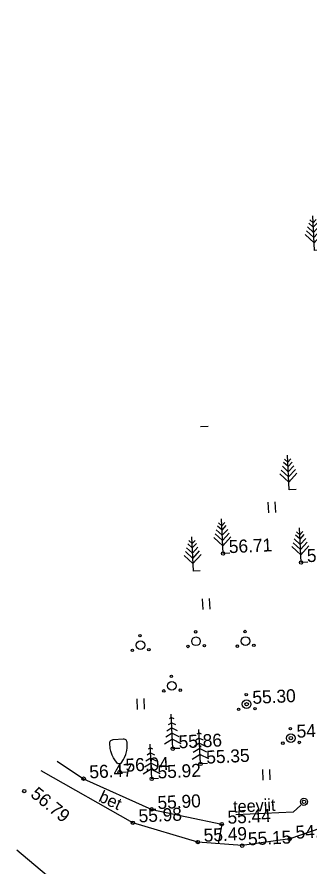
# Model space of a CAD drawing. Extents: x 640662 to 641600, y 6456491 to 6456983.
# Drawn here: x 641151.7 to 641168.6, y 6456626.85 to 6456675.91 of the extents above; entities that cross this region are included whole.
import ezdxf

# ---------------------------------------------------------------- set-up
doc = ezdxf.new("R2010")
doc.units = 0
for name, color, linetype in [('Level 10', 7, 'Continuous'), ('Level 2', 7, 'Continuous'), ('Level 3', 7, 'Continuous'), ('Level 30', 7, 'Continuous'), ('Level 31', 7, 'Continuous'), ('Level 41', 7, 'Continuous'), ('Level 54', 7, 'Continuous'), ('Level 61', 7, 'Continuous'), ('Level 63', 7, 'Continuous')]:
    doc.layers.add(name, color=color, linetype=linetype)

# ---------------------------------------------------------------- blocks, each defined once
blk = doc.blocks.new('KMAND')
at = {"layer": 'Level 10'}
for p, q in [((0, 0), (0, 2000)), ((0, 1350), (-248.65, 1598.65)), ((0, 1600), (-181.08, 1781.08)), ((0, 1600), (181.08, 1781.08)), ((0, 1350), (248.65, 1598.65)), ((0, 750), (-410.81, 1160.81)), ((0, 1050), (-329.73, 1379.73)), ((0, 1050), (329.73, 1379.73)), ((0, 750), (410.81, 1160.81)), ((0, 450), (-491.89, 941.89)), ((0, 450), (491.89, 941.89)), ((400, 0), (0, 0))]:
    blk.add_line(p, q, dxfattribs=at)
blk = doc.blocks.new('KPQQSA')
at = {"layer": 'Level 10'}
for centre, radius in [((0, 550), 70.7), ((0, 0), 250), ((-476, -275), 70.7), ((476, -275), 70.7)]:
    blk.add_circle(centre, radius, dxfattribs=at)
blk = doc.blocks.new('KHEIN_')
at = {"layer": 'Level 41'}
for p, q in [((0, 620.11), (0, 0)), ((405.61, 608.83), (405.61, 0))]:
    blk.add_line(p, q, dxfattribs=at)

msp = doc.modelspace()

# ---------------------------------------------------------------- linework, layer by layer
at = {"layer": 'Level 10'}
for p, q in [((641163.567, 6456646.262), (641163.308, 6456646.499)), ((641163.556, 6456646.511), (641163.367, 6456646.684)), ((641163.628, 6456644.913), (641163.538, 6456646.911)), ((641163.556, 6456646.511), (641163.729, 6456646.7)), ((641163.567, 6456646.262), (641163.804, 6456646.521)), ((641163.594, 6456645.662), (641163.165, 6456646.054)), ((641163.581, 6456645.962), (641163.237, 6456646.277)), ((641163.581, 6456645.962), (641163.895, 6456646.306)), ((641163.594, 6456645.662), (641163.986, 6456646.091)), ((641168.081, 6456645.74), (641167.821, 6456645.977)), ((641168.069, 6456645.99), (641167.88, 6456646.163)), ((641168.141, 6456644.392), (641168.052, 6456646.389)), ((641168.069, 6456645.99), (641168.242, 6456646.179)), ((641168.081, 6456645.74), (641168.318, 6456646)), ((641163.607, 6456645.363), (641163.094, 6456645.832)), ((641163.607, 6456645.363), (641164.077, 6456645.876)), ((641168.107, 6456645.141), (641167.679, 6456645.533)), ((641168.094, 6456645.44), (641167.75, 6456645.755)), ((641168.094, 6456645.44), (641168.409, 6456645.784)), ((641168.107, 6456645.141), (641168.499, 6456645.569)), ((641168.121, 6456644.841), (641167.608, 6456645.31)), ((641168.121, 6456644.841), (641168.59, 6456645.354)), ((641164.027, 6456644.931), (641163.628, 6456644.913)), ((641163.628, 6456644.913), (641163.628, 6456644.913)), ((641168.541, 6456644.409), (641168.141, 6456644.392)), ((641168.141, 6456644.392), (641168.141, 6456644.392)), ((641164.992, 6456636.202), (641164.992, 6456636.202)), ((641160.642, 6456635.433), (641160.519, 6456635.357)), ((641160.723, 6456633.635), (641160.633, 6456635.633)), ((641160.642, 6456635.433), (641160.771, 6456635.369)), ((641160.669, 6456634.834), (641160.379, 6456634.655)), ((641160.655, 6456635.133), (641160.449, 6456635.006)), ((641160.655, 6456635.133), (641160.872, 6456635.025)), ((641160.669, 6456634.834), (641160.974, 6456634.682)), ((641162.32, 6456632.753), (641162.231, 6456634.75)), ((641157.264, 6456634.171), (641157.863, 6456634.198)), ((641160.698, 6456634.184), (641160.235, 6456633.899)), ((641160.682, 6456634.534), (641160.308, 6456634.304)), ((641160.682, 6456634.534), (641161.075, 6456634.338)), ((641160.698, 6456634.184), (641161.185, 6456633.942)), ((641162.253, 6456634.251), (641162.047, 6456634.124)), ((641162.24, 6456634.551), (641162.117, 6456634.475)), ((641162.24, 6456634.551), (641162.369, 6456634.486)), ((641162.253, 6456634.251), (641162.47, 6456634.143)), ((641167.549, 6456634.247), (641167.549, 6456634.247)), ((641159.421, 6456633.691), (641159.298, 6456633.615)), ((641159.501, 6456631.893), (641159.412, 6456633.891)), ((641159.421, 6456633.691), (641159.55, 6456633.627)), ((641162.267, 6456633.951), (641161.977, 6456633.773)), ((641162.267, 6456633.951), (641162.572, 6456633.799)), ((641159.434, 6456633.391), (641159.228, 6456633.264)), ((641159.434, 6456633.391), (641159.651, 6456633.283)), ((641161.122, 6456633.653), (641160.723, 6456633.635)), ((641160.723, 6456633.635), (641160.723, 6456633.635)), ((641162.296, 6456633.302), (641161.833, 6456633.017)), ((641162.28, 6456633.652), (641161.906, 6456633.421)), ((641162.28, 6456633.652), (641162.673, 6456633.456)), ((641162.296, 6456633.302), (641162.782, 6456633.06)), ((641157.526, 6456632.781), (641157.726, 6456632.79)), ((641157.648, 6456632.286), (641157.626, 6456632.786)), ((641159.461, 6456632.792), (641159.087, 6456632.562)), ((641159.448, 6456633.091), (641159.158, 6456632.913)), ((641159.448, 6456633.091), (641159.753, 6456632.939)), ((641159.461, 6456632.792), (641159.854, 6456632.596)), ((641162.72, 6456632.771), (641162.32, 6456632.753)), ((641162.32, 6456632.753), (641162.32, 6456632.753)), ((641157.648, 6456632.286), (641158.048, 6456632.304)), ((641157.648, 6456632.286), (641157.648, 6456632.286)), ((641159.477, 6456632.442), (641159.014, 6456632.157)), ((641159.477, 6456632.442), (641159.963, 6456632.2)), ((641159.901, 6456631.911), (641159.501, 6456631.893)), ((641159.501, 6456631.893), (641159.501, 6456631.893))]:
    msp.add_line(p, q, dxfattribs=at)
for points in [[(641157.726, 6456632.79), (641157.874, 6456633.01), (641157.934, 6456633.124), (641158.003, 6456633.303), (641158.054, 6456633.531), (641158.071, 6456633.688), (641158.072, 6456634.007), (641158.068, 6456634.048), (641158.035, 6456634.118), (641157.993, 6456634.153), (641157.863, 6456634.198)], [(641157.526, 6456632.781), (641157.358, 6456632.987), (641157.289, 6456633.096), (641157.204, 6456633.267), (641157.133, 6456633.49), (641157.102, 6456633.644), (641157.073, 6456633.962), (641157.073, 6456634.004), (641157.099, 6456634.076), (641157.138, 6456634.115), (641157.264, 6456634.171)]]:
    msp.add_lwpolyline(points, dxfattribs=at)
for centre, radius in [((641164.967, 6456636.752), 0.0707), ((641164.992, 6456636.202), 0.25), ((641164.528, 6456635.906), 0.0707), ((641165.48, 6456635.949), 0.0707), ((641167.525, 6456634.796), 0.0707), ((641167.549, 6456634.247), 0.25), ((641167.086, 6456633.951), 0.0707), ((641168.037, 6456633.994), 0.0707)]:
    msp.add_circle(centre, radius, dxfattribs=at)
at = {"layer": 'Level 3'}
msp.add_line((641168.308, 6456630.565), (641168.308, 6456630.565), dxfattribs=at)
msp.add_lwpolyline([(641168.132, 6456630.37), (641167.689, 6456629.966), (641164.376, 6456629.818)], dxfattribs=at)
msp.add_circle((641168.308, 6456630.565), 0.205, dxfattribs=at)
at = {"layer": 'Level 30'}
for p, q in [((641155.559, 6456631.899), (641155.559, 6456631.899)), ((641159.497, 6456630.127), (641159.497, 6456630.127)), ((641158.405, 6456629.354), (641158.405, 6456629.354)), ((641163.549, 6456629.277), (641163.549, 6456629.277)), ((641167.487, 6456628.416), (641167.487, 6456628.416)), ((641162.171, 6456628.236), (641162.171, 6456628.236)), ((641164.734, 6456628.031), (641164.734, 6456628.031))]:
    msp.add_line(p, q, dxfattribs=at)
for points in [[(641207.951, 6456676.531), (641194.91, 6456659.593), (641178.409, 6456638.087), (641173.581, 6456631.9), (641172.584, 6456630.969), (641171.223, 6456629.959), (641169.286, 6456629.049), (641167.487, 6456628.416), (641164.734, 6456628.031), (641162.171, 6456628.236), (641158.405, 6456629.354), (641153.095, 6456632.352)], [(641154.029, 6456632.905), (641155.559, 6456631.899), (641159.497, 6456630.127), (641163.549, 6456629.277), (641163.351, 6456628.142)], [(641151.701, 6456627.788), (641156.348, 6456623.883), (641158.563, 6456620.787), (641159.3, 6456617.949), (641159.14, 6456615.021)]]:
    msp.add_lwpolyline(points, dxfattribs=at)
at = {"layer": 'Level 31'}
msp.add_line((641152.124, 6456631.184), (641152.124, 6456631.184), dxfattribs=at)
msp.add_circle((641152.124, 6456631.184), 0.1, dxfattribs=at)
at = {"layer": 'Level 54'}
for centre in [(641163.628, 6456644.913), (641168.141, 6456644.392), (641164.992, 6456636.202), (641167.549, 6456634.247), (641160.723, 6456633.635), (641162.32, 6456632.753), (641157.648, 6456632.286), (641155.559, 6456631.899), (641159.501, 6456631.893), (641152.124, 6456631.184), (641168.308, 6456630.565), (641159.497, 6456630.127), (641158.405, 6456629.354), (641163.549, 6456629.277), (641162.171, 6456628.236), (641167.487, 6456628.416), (641164.734, 6456628.031)]:
    msp.add_circle(centre, 0.1, dxfattribs=at)
at = {"layer": 'Level 61'}
msp.add_line((641162.327, 6456652.255), (641162.757, 6456652.275), dxfattribs=at)

# ---------------------------------------------------------------- block references
at = {"layer": 'Level 10', "xscale": 0.0009998986622778018, "yscale": 0.000999898662277802, "rotation": 2.563989337780391}
for name, p in [('KMAND', (641168.91, 6456662.416)), ('KMAND', (641167.451, 6456648.589)), ('KMAND', (641161.908, 6456643.883)), ('KPQQSA', (641158.845, 6456639.609)), ('KPQQSA', (641162.061, 6456639.837)), ('KPQQSA', (641164.922, 6456639.853)), ('KPQQSA', (641160.661, 6456637.27))]:
    msp.add_blockref(name, p, dxfattribs=at)
at = {"layer": 'Level 41', "xscale": 0.0009998986622778018, "yscale": 0.000999898662277802, "rotation": 2.563989337780391}
for p in [(641166.252, 6456647.266), (641162.452, 6456641.679), (641158.661, 6456635.9), (641165.935, 6456631.814)]:
    msp.add_blockref('KHEIN_', p, dxfattribs=at)

# ---------------------------------------------------------------- texts
at = {"layer": 'Level 2'}
msp.add_text('bet', height=0.6999, rotation=334.9968, dxfattribs=at).set_placement((641156.374, 6456630.621))
at = {"layer": 'Level 3'}
msp.add_text('teeviit', height=0.6999, rotation=2.564, dxfattribs=at).set_placement((641164.228, 6456629.937))
at = {"layer": 'Level 31'}
msp.add_text('56.79', height=0.7499, rotation=320.74, dxfattribs=at).set_placement((641152.432, 6456630.908))
at = {"layer": 'Level 63'}
for s, p in [('56.71', (641163.977, 6456644.929)), ('55.88', (641168.491, 6456644.407)), ('55.30', (641165.341, 6456636.218)), ('54.70', (641167.899, 6456634.263)), ('55.86', (641161.072, 6456633.651)), ('55.35', (641162.67, 6456632.768)), ('56.47', (641155.908, 6456631.915)), ('56.04', (641157.998, 6456632.302)), ('55.92', (641159.851, 6456631.908)), ('55.90', (641159.847, 6456630.143)), ('55.98', (641158.755, 6456629.37)), ('55.44', (641163.899, 6456629.293)), ('54.90', (641167.837, 6456628.432)), ('55.49', (641162.521, 6456628.252)), ('55.15', (641165.084, 6456628.047))]:
    msp.add_text(s, height=0.7499, rotation=2.564, dxfattribs=at).set_placement(p)

doc.saveas('drawing.dxf')
